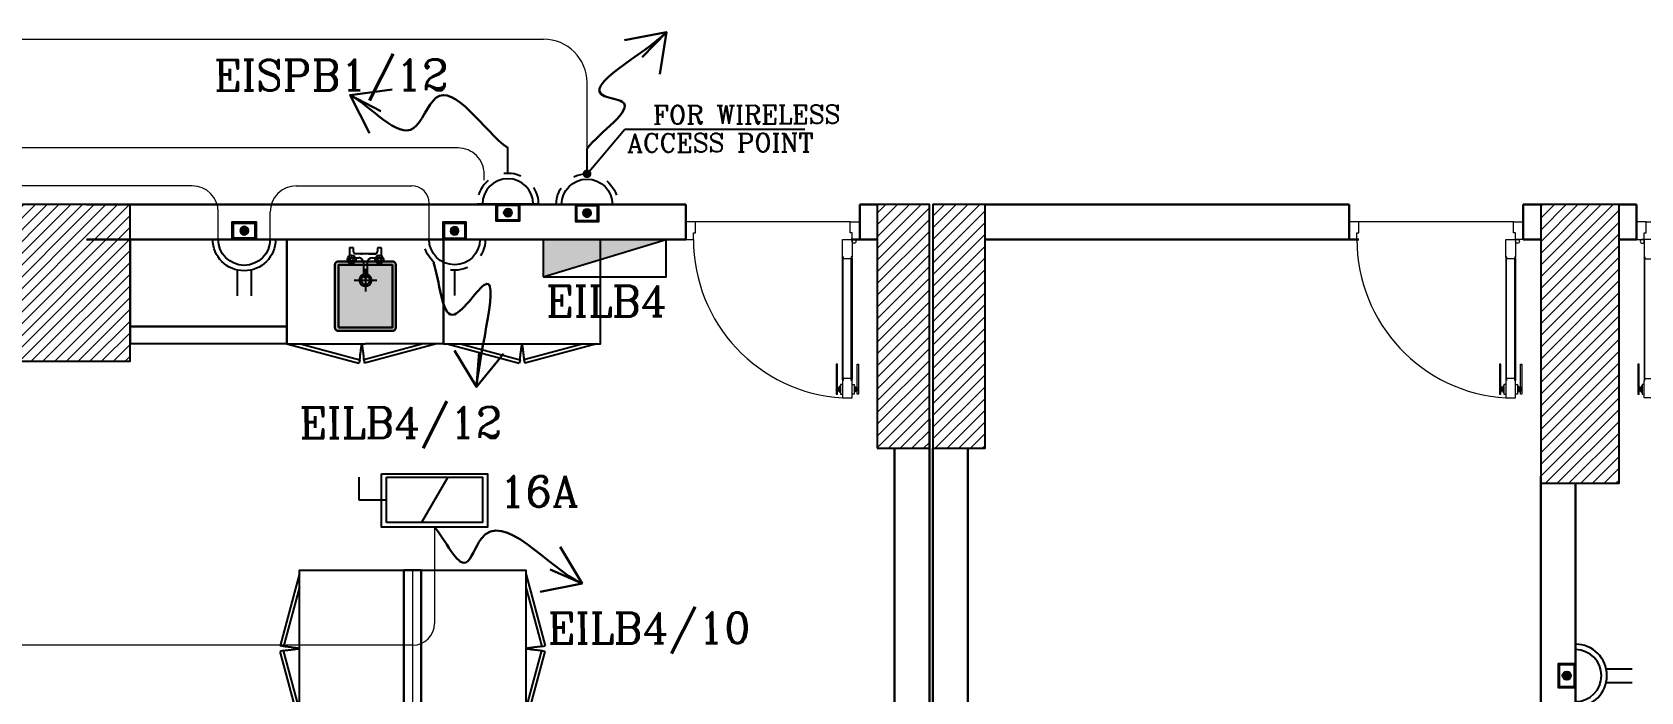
# Model space of a CAD drawing. Extents: x 1315 to 1416, y 473 to 837.
# Drawn here: x 1359.97 to 1369.21, y 522.71 to 526.5 of the extents above; entities that cross this region are included whole.
import ezdxf

# ---------------------------------------------------------------- set-up
doc = ezdxf.new("R2010")
doc.units = 0
doc.header["$MEASUREMENT"] = 0
doc.linetypes.add('ACAD_ISO02W100', pattern=[15, 12, -3])
doc.linetypes.add('DASHED', pattern=[19.049999999999997, 12.7, -6.349999999999998])
doc.layers.get('0').update_dxf_attribs({"color": 252, "linetype": 'CONTINUOUS', "lineweight": 30})
for name, color, linetype in [('-FUR', 252, 'CONTINUOUS'), ('E-SOCKETS', 6, 'CONTINUOUS'), ('E-WIRING', 3, 'CONTINUOUS'), ('ELE', 2, 'CONTINUOUS'), ('SAN', 252, 'CONTINUOUS'), ('WIRING', 4, 'CONTINUOUS')]:
    doc.layers.add(name, color=color, linetype=linetype)
for name, color, linetype, lineweight in [('Column', 252, 'CONTINUOUS', 25), ('DOOR', 252, 'CONTINUOUS', 9), ('elev', 252, 'CONTINUOUS', 9), ('hatch', 252, 'CONTINUOUS', 9), ('Wall', 252, 'CONTINUOUS', 30), ('WIRRING', 3, 'CONTINUOUS', 5)]:
    doc.layers.add(name, color=color, linetype=linetype, lineweight=lineweight)
doc.styles.add('ARIAL', font='arial.ttf')
doc.styles.add('E80', font='romanc.shx')
doc.dimstyles.new('DIM-100-IN', dxfattribs={"dimtxt": 0.22, "dimasz": 0.1, "dimexe": 0.15, "dimexo": 0.15, "dimgap": 0, "dimtad": 0, "dimrnd": 0.05, "dimzin": 1, "dimdsep": 46, "dimtxsty": 'ARIAL', "dimblk": 'DOT', "dimcen": 0.2, "dimclrd": 256, "dimclre": 256, "dimclrt": 23, "dimadec": 0, "dimazin": 0, "dimtfac": 1, "dimtmove": 2, "dimatfit": 2, "dimldrblk": 'OPEN90', "dimfxl": 0.15, "dimfxlon": 1, "dimtolj": 1, "dimtzin": 0, "dimlwe": -1, "dimarcsym": 0})
doc.dimstyles.get("Standard").update_dxf_attribs({"dimtxt": 0.12, "dimasz": 0.05, "dimexe": 0.18, "dimexo": 0.0625, "dimgap": 0.09, "dimtad": 0, "dimtih": 1, "dimtoh": 1, "dimzin": 0, "dimdsep": 46, "dimtxsty": 'Standard', "dimblk": 'DOT', "dimcen": 0.09, "dimadec": 0, "dimazin": 0, "dimtfac": 1, "dimtofl": 0, "dimtmove": 0, "dimatfit": 3, "dimldrblk": 'DOT', "dimfxl": 1, "dimtolj": 1, "dimtzin": 0, "dimarcsym": 0})
pattern_1 = [(45, (1560.843480339304, 201.5904912301004), (-0.0336759604540093, 0.0336759604540093), [])]

# ---------------------------------------------------------------- blocks, each defined once
blk = doc.blocks.new('d3')
at = {"layer": 'DOOR'}
for p, q in [((45.66219845105368, -61.50542731651468), (45.66219845105368, -60.80552485886247)), ((45.66716108980644, -60.80552485886247), (45.66716108980644, -61.50542731651494)), ((45.71382125365007, -60.80552485886247), (45.71382125365007, -61.50542731651468)), ((45.7187838924022, -61.50542731651468), (45.7187838924022, -60.80552485886222)), ((45.67382831334477, -61.71096816359723), (46.56269897921254, -61.71096816359723))]:
    blk.add_line(p, q, dxfattribs=at)
for points in [[(45.63433404877229, -60.89454661118285), (45.62630653108565, -60.89454661118285), (45.62630653108565, -60.72220313771331), (45.6343340487724, -60.72220313771331)], [(45.64605292044875, -60.74001100421696), (45.63961907484534, -60.74001100421696), (45.63961907484534, -60.76023358483233), (45.64605292044875, -60.76023358483233)], [(45.66716108980644, -60.79997007745269), (45.66716108980644, -60.81107964027251), (45.71382125364993, -60.81107964027251), (45.71382125364993, -60.79997007745269), (45.7182650787781, -60.79997007745269), (45.7182650787781, -60.69998401207371), (45.7182650787781, -60.69998401207371), (45.66271726467866, -60.69998401207371), (45.66271726467866, -60.79997007745269)], [(45.73492942300778, -60.74001100421696), (45.74136326861117, -60.74001100421696), (45.74136326861117, -60.76023358483233), (45.73492942300778, -60.76023358483233)], [(45.74664829468384, -60.89454661118285), (45.75467581237065, -60.89454661118285), (45.75467581237065, -60.72220313771307), (45.74664829468399, -60.72220313771307)], [(45.66716108980621, -61.51098209792485), (45.66716108980621, -61.49987253510492), (45.71382125364958, -61.49987253510492), (45.71382125364958, -61.51098209792485), (45.71826507877768, -61.51098209792485), (45.71826507877768, -61.6109681633037), (45.71826507877768, -61.6109681633037), (45.66271726467816, -61.6109681633037), (45.66271726467816, -61.51098209792485)], [(45.61827927578261, -61.71096816359761), (45.61827901339871, -61.6109681633037), (45.66271726467816, -61.6109681633037), (45.66271752706199, -61.6488688263548), (45.67382708988175, -61.6488688263548), (45.67382831334477, -61.71096816359723)], [(46.61827927578308, -61.71096816359787), (46.61827927556809, -61.61096816361901), (46.57370141590845, -61.61096816330421), (46.57370167829221, -61.6488688263548), (46.56259211547228, -61.6488688263548), (46.56269897921254, -61.71096816359723)]]:
    blk.add_lwpolyline(points, close=True, dxfattribs=at)
for points in [[(45.6343340487724, -60.74029926468614, -0.9999999999999998), (45.63961907484534, -60.74029926468614), (45.63961907484534, -60.74029926468614), (45.63961907484534, -60.75994532436286), (45.63961907484534, -60.75994532436286, -0.9999999999999998), (45.6343340487724, -60.75994532436286), (45.6343340487724, -60.75994532436286)], [(45.74664829468399, -60.74029926468614, 0.9999999999999998), (45.74136326861117, -60.74029926468614), (45.74136326861117, -60.74029926468614), (45.74136326861117, -60.75994532436314), (45.74136326861117, -60.75994532436314, 0.9999999999999998), (45.74664829468399, -60.75994532436314), (45.74664829468399, -60.75994532436314)], [(45.66716108980644, -60.81048749761514), (45.66716108980644, -60.81048749761514, -0.9999999999999998), (45.66716108980644, -60.80056222010982)], [(45.71382125364993, -60.81048749761514), (45.71382125364993, -60.81048749761514, 0.9999999999999998), (45.71382125364993, -60.80056222010982)], [(45.66716108980621, -61.50046467776253), (45.66716108980621, -61.50046467776253, 0.9999999999999998), (45.66716108980621, -61.51038995526707)], [(45.71382125364958, -61.50046467776253), (45.71382125364958, -61.50046467776253, -0.9999999999999998), (45.71382125364958, -61.51038995526707)]]:
    blk.add_lwpolyline(points, format="xyb", close=True, dxfattribs=at)
for points in [[(45.65160770185864, -60.76737357491836), (45.64605292044875, -60.76737357491836), (45.64605292044875, -60.73287101413106), (45.65160770185864, -60.73287101413106)], [(45.66271726467858, -60.77775095181284), (45.65160770185864, -60.77775095181284), (45.65160770185864, -60.72220313771307), (45.66271726467858, -60.72220313771307)], [(45.7182650787781, -60.77775095181308), (45.72937464159775, -60.77775095181308), (45.72937464159775, -60.72220313771331), (45.7182650787781, -60.72220313771331)], [(45.72937464159775, -60.76737357491771), (45.73492942300778, -60.76737357491771), (45.73492942300778, -60.73287101413093), (45.72937464159791, -60.73287101413093)]]:
    blk.add_lwpolyline(points, dxfattribs=at)
blk.add_circle((45.65160770185814, -61.59985860048389), 0.0111095628198811, dxfattribs=at)
blk.add_arc((45.66091376422031, -61.6109681633037), 0.9127876516880132, 359.9999999999772, 86.39767896853138, dxfattribs=at)
blk = doc.blocks.new('YY5Y5')
at = {"layer": 'SAN', "color": 1}
for p, q in [((435.7349524483772, 542.4103399230077), (434.2049524483771, 542.4103399230077)), ((435.7349524483772, 540.5528399230077), (435.7349524483772, 542.4103399230077)), ((447.1649524483772, 542.4103399230077), (447.1649524483772, 540.5528399230075)), ((448.6949524483771, 542.4103399230077), (447.1649524483772, 542.4103399230077)), ((434.1620984389513, 537.5616067070109), (433.7030249017836, 538.0206802441787)), ((434.1620984389513, 536.1473931446377), (433.7030249017836, 535.68831960747)), ((433.8299524483771, 542.0353399230077), (433.8299524483771, 538.5632871204119)), ((435.5763120013245, 537.5616067070109), (436.0353855384922, 538.0206802441787)), ((435.5763120013245, 536.1473931446377), (436.0353855384922, 535.68831960747)), ((436.7200643211554, 537.6478399230076), (438.2474524483773, 537.6478399230076)), ((446.1798405755986, 539.5528399230077), (436.7349524483772, 539.5528399230077)), ((440.4974524483773, 535.3978399230076), (440.4974524483773, 528.7356687512626)), ((442.4024524483773, 528.7356687512623), (442.4024524483773, 535.3978399230076)), ((443.0364909099159, 539.5528399230077), (446.1649524483772, 539.5528399230077)), ((444.6524524483772, 537.6478399230076), (446.1798405755986, 537.6478399230076)), ((447.3235928954293, 537.5616067070109), (446.8645193582616, 538.0206802441787)), ((447.3235928954293, 536.1473931446377), (446.8645193582616, 535.68831960747)), ((448.7378064578025, 537.5616067070109), (449.1968799949703, 538.0206802441787)), ((448.7378064578025, 536.1473931446377), (449.1968799949703, 535.68831960747)), ((449.0699524483778, 538.5632871204116), (449.0699524483778, 542.0353399230077)), ((440.8724524483771, 528.3606687512623), (442.0274524483772, 528.3606687512623))]:
    blk.add_line(p, q, dxfattribs=at)
at = {"layer": 'SAN', "color": 1, "linetype": 'Continuous'}
blk.add_line((439.2287986022243, 539.5528399230077), (439.8634139868383, 539.5528399230077), dxfattribs=at)
at = {"layer": 'SAN', "color": 2, "linetype": 'DASHED'}
for points in [[(436.0563877093855, 527.0279867387471), (446.8435171873685, 527.0279867387471)], [(441.449952448377, 532.4215514777384), (441.449952448377, 521.6344219997557)]]:
    blk.add_lwpolyline(points, dxfattribs=at)
at = {"layer": 'SAN', "color": 1}
for centre, radius in [((434.869205220138, 536.8544999258244), 2), ((434.869205220138, 536.8544999258244), 1), ((434.869205220138, 536.8544999258244), 0.8), ((448.0306996766159, 536.8544999258244), 2), ((448.0306996766159, 536.8544999258244), 1), ((448.0306996766159, 536.8544999258244), 0.8)]:
    blk.add_circle(centre, radius, dxfattribs=at)
for centre, radius, start, end in [((434.2049524483771, 542.0353399230077), 0.375, 90, 180), ((448.6949524483771, 542.0353399230077), 0.375, 0, 90), ((436.7349524483772, 540.5528399230077), 1, 180, 269.9999999999993), ((438.2474524483773, 535.3978399230076), 2.25, 0, 90.00000000000038), ((444.6524524483772, 535.3978399230076), 2.25, 90.00000000000038, 180), ((446.1649524483772, 540.5528399230075), 1, 270, 0), ((441.449952448377, 527.0279867387471), 2.863051791674743, 109.431944475873, 70.56805552411734), ((441.449952448377, 527.0279867387471), 2.078403032943442, 117.2764679737789, 62.72353202620878), ((440.8724524483771, 528.7356687512626), 0.375, 179.9999999999995, 270), ((442.0274524483772, 528.7356687512623), 0.375, 270, 359.9999999999995)]:
    blk.add_arc(centre, radius, start, end, dxfattribs=at)
blk = doc.blocks.new('fd')
at = {"layer": '-FUR'}
h = blk.add_hatch(color=254, dxfattribs=at)
h.paths.add_polyline_path([(1322.663644972406, 576.6994484622995), (1322.353644972406, 576.6994484622998), (1322.353644972406, 577.0594484622998), (1322.663644972406, 577.0594484622997)], flags=16)
edge = h.paths.add_edge_path()
edge.add_line((1322.663644972406, 576.6794484622995), (1322.353644972406, 576.6794484622995))
edge.add_arc((1322.353644972406, 576.6994484622998), 0.0199999999999818, 180, 270, ccw=False)
edge.add_line((1322.333644972406, 576.6994484622998), (1322.333644972406, 577.0594484622998))
edge.add_arc((1322.353644972406, 577.0594484622998), 0.0199999999999818, 90, 180, ccw=False)
edge.add_line((1322.353644972406, 577.0794484622999), (1322.663644972406, 577.0794484622999))
edge.add_arc((1322.663644972406, 577.0594484622997), 0.0199999999999818, 0, 90, ccw=False)
edge.add_line((1322.683644972406, 577.0594484622997), (1322.683644972406, 576.6994484622995))
edge.add_arc((1322.663644972406, 576.6994484622995), 0.0199999999999818, -90, 0, ccw=False)
blk.add_hatch(color=253, dxfattribs=at).paths.add_polyline_path([(1322.663644972406, 577.0594484622997), (1322.663644972406, 576.6994484622995), (1322.353644972406, 576.6994484622998), (1322.353644972406, 577.0594484622998)])
h = blk.add_hatch(color=251, dxfattribs=at)
h.paths.add_polyline_path([(1322.633710555586, 577.0294484622997), (1322.663644972406, 577.0594484622997), (1322.663644972406, 576.6994484622995), (1322.633644972406, 576.7294484622993)])
h.paths.add_polyline_path([(1322.633644972406, 576.7294484622993), (1322.663644972406, 576.6994484622995), (1322.353644972406, 576.6994484622998), (1322.383644972406, 576.7294484622993)])
h = blk.add_hatch(color=252, dxfattribs=at)
h.paths.add_polyline_path([(1322.383644972406, 577.0294484622997), (1322.353644972406, 577.0594484622998), (1322.663644972406, 577.0594484622997), (1322.633710555586, 577.0294484622997)])
h.paths.add_polyline_path([(1322.383644972406, 576.7294484622993), (1322.353644972406, 576.6994484622998), (1322.353644972406, 577.0594484622998), (1322.383644972406, 577.0294484622997)])
for p, q in [((1322.478384221907, 577.2055755229043), (1322.059719286022, 577.2055755229043)), ((1322.478384221907, 577.2055755229043), (1322.959719286022, 577.2055755229043)), ((1322.059719286022, 576.6055755229042), (1322.509719286022, 576.6055755229042)), ((1322.959719286022, 576.6055755229042), (1322.509719286022, 576.6055755229042))]:
    blk.add_line(p, q, dxfattribs=at)
at = {"layer": '-FUR', "linetype": 'ACAD_ISO02W100'}
for p, q in [((1322.059719286022, 577.2055755229042), (1322.509719286022, 577.2055755229042)), ((1322.959719286022, 577.2055755229042), (1322.509719286022, 577.2055755229042)), ((1322.099719286021, 576.6055755229042), (1322.51328276094, 576.4947615237778)), ((1322.176993352126, 576.6055755229042), (1322.518459141842, 576.5140800403037)), ((1322.882445219924, 576.6055755229042), (1322.540979430208, 576.5140800403037)), ((1322.959719286022, 576.6055755229042), (1322.546155811111, 576.4947615237778)), ((1322.518459141842, 576.5140800403037), (1322.51328276094, 576.4947615237778)), ((1322.540979430208, 576.5140800403037), (1322.546155811111, 576.4947615237778))]:
    blk.add_line(p, q, dxfattribs=at)
for centre, start, end in [((1324.044996686052, 576.3726531043372), 171.2611213296332, 174.7069094138), ((1321.014441885998, 576.3726531043372), 5.293090586199872, 8.738878670366793)]:
    blk.add_arc(centre, 1.533074835783438, start, end, dxfattribs=at)
for p, q in [((1322.059719286022, 577.2055755229042), (1322.059719286022, 576.6055755229042)), ((1322.959719286022, 577.2055755229042), (1322.959719286022, 576.6055755229042))]:
    blk.add_line(p, q)
blk.add_lwpolyline([(1322.663644972406, 576.6794484622995), (1322.353644972406, 576.6794484622995, -0.4142135623730955), (1322.333644972406, 576.6994484622998), (1322.333644972406, 577.0594484622998, -0.4142135623730951), (1322.353644972406, 577.0794484622999), (1322.663644972406, 577.0794484622999, -0.4142135623730951), (1322.683644972406, 577.0594484622997), (1322.683644972406, 576.6994484622995, -0.4142135623730955)], format="xyb", close=True)
blk.add_lwpolyline([(1322.663644972406, 576.6794484622995), (1322.353644972406, 576.6794484622995, -0.4142135623730955), (1322.333644972406, 576.6994484622998), (1322.333644972406, 577.0594484622998, -0.4142135623730951), (1322.353644972406, 577.0794484622999), (1322.663644972406, 577.0794484622999, -0.4142135623730951), (1322.683644972406, 577.0594484622997), (1322.683644972406, 576.6994484622995, -0.4142135623730955)], format="xyb", close=True)
blk.add_lwpolyline([(1322.663644972406, 576.6994484622995), (1322.353644972406, 576.6994484622995), (1322.353644972406, 577.0594484622998), (1322.663644972406, 577.0594484622998)], close=True)
at = {"extrusion": (0, 0, -1), "xscale": 0.0121000000000322, "yscale": 0.0121000000000322, "zscale": -0.0121}
blk.add_blockref('YY5Y5', (-1327.850189397031, 570.5947215992311), dxfattribs=at)
blk = doc.blocks.new('juy')
blk.add_line((1322.959719286022, 577.2055755229042), (1322.959719286022, 576.6055755229042))
blk.add_blockref('fd', (0, 0))
blk = doc.blocks.new('5')
at = {"layer": '-FUR', "linetype": 'ACAD_ISO02W100'}
for p, q in [((41999.78853774873, -66320.44784204697), (42000.68853774872, -66320.44784204697)), ((41999.80853774873, -66321.04784204697), (42000.22210122364, -66321.15865604609)), ((41999.88581181482, -66321.04784204697), (42000.22727760455, -66321.13933752957)), ((42000.59126368263, -66321.04784204697), (42000.24979789291, -66321.13933752957)), ((42000.66853774873, -66321.04784204697), (42000.25497427382, -66321.15865604609)), ((42000.22727760455, -66321.13933752957), (42000.22210122364, -66321.15865604609)), ((42000.24979789291, -66321.13933752957), (42000.25497427382, -66321.15865604609))]:
    blk.add_line(p, q, dxfattribs=at)
at = {"layer": '-FUR'}
blk.add_lwpolyline([(41999.78853774873, -66320.44784204697), (42000.68853774872, -66320.44784204697), (42000.68853774872, -66321.04784204697), (41999.78853774873, -66321.04784204697)], close=True, dxfattribs=at)
at = {"layer": '-FUR', "linetype": 'ACAD_ISO02W100'}
for centre, start, end in [((42001.75381514877, -66321.28076446554), 171.2611213296356, 174.7069094137794), ((41998.72326034871, -66321.28076446554), 5.29309058622053, 8.738878670364311)]:
    blk.add_arc(centre, 1.533074835783438, start, end, dxfattribs=at)
blk = doc.blocks.new('ba7es')
at = {"layer": '-FUR', "linetype": 'ACAD_ISO02W100'}
blk.add_line((1323.889523409866, 576.6577940327383), (1322.989523409867, 576.6577940327383), dxfattribs=at)
for p, q in [((1323.889523409866, 577.2577940327384), (1322.989523409866, 577.2577940327384)), ((1322.989523409866, 577.2577940327384), (1322.989523409866, 576.6577940327383)), ((1323.889523409866, 576.6577940327383), (1323.889523409866, 577.2577940327384)), ((1322.989523409866, 576.6577940327383), (1322.989523409866, 576.7577940327385)), ((1322.989523409866, 576.7577940327385), (1323.889523409866, 576.7577940327385))]:
    blk.add_line(p, q)
blk = doc.blocks.new('LAB 2')
h = blk.add_hatch(color=251)
h.set_gradient(color1=(255, 191, 127), color2=(255, 181, 107), one_color=1, tint=0.7099999785423279)
edge = h.paths.add_edge_path(flags=16)
edge.add_line((998.1442967335499, 453.3706647286907), (998.45429673355, 453.3706647286909))
edge.add_arc((998.45429673355, 453.3906647286909), 0.0199999999999818, 270, 360)
edge.add_line((998.47429673355, 453.3906647286909), (998.47429673355, 453.7506647286911))
edge.add_arc((998.45429673355, 453.750664728691), 0.0199999999999818, 360, 450)
edge.add_line((998.45429673355, 453.770664728691), (998.1442967335499, 453.7706647286908))
edge.add_arc((998.1442967335499, 453.7506647286908), 0.0199999999999818, 450, 540)
edge.add_line((998.12429673355, 453.7506647286908), (998.12429673355, 453.3906647286908))
edge.add_arc((998.1442967335499, 453.3906647286906), 0.0199999999999818, 540, 630)
edge = h.paths.add_edge_path()
edge.add_arc((998.3789237750259, 453.7818773146809), 0.0242000000000644, 180, 540, ccw=False)
edge = h.paths.add_edge_path(flags=16)
edge.add_arc((998.3789237750259, 453.7818773146809), 0.0121000000000322, 180, 540, ccw=False)
edge = h.paths.add_edge_path(flags=16)
edge.add_arc((998.3789237750259, 453.7818773146809), 0.0096800000000258, 180, 540, ccw=False)
edge = h.paths.add_edge_path(flags=16)
edge.add_line((998.3874797670785, 453.7733213226287), (998.3930345568783, 453.7677665328289))
edge = h.paths.add_edge_path(flags=16)
edge.add_line((998.3874797670785, 453.7904333067332), (998.3930345568783, 453.7959880965329))
edge = h.paths.add_edge_path(flags=16)
edge.add_line((998.370367782974, 453.7733213226287), (998.3648129931739, 453.7677665328289))
edge = h.paths.add_edge_path(flags=16)
edge.add_line((998.370367782974, 453.7904333067332), (998.3648129931739, 453.7959880965329))
h = blk.add_hatch(color=251)
h.set_gradient(color1=(255, 191, 127), color2=(255, 181, 107), one_color=1, tint=0.7099999785423279)
edge = h.paths.add_edge_path(flags=16)
edge.add_line((998.1442967335499, 453.3706647286907), (998.45429673355, 453.3706647286909))
edge.add_arc((998.45429673355, 453.3906647286909), 0.0199999999999818, 270, 360)
edge.add_line((998.47429673355, 453.3906647286909), (998.47429673355, 453.7506647286911))
edge.add_arc((998.45429673355, 453.750664728691), 0.0199999999999818, 360, 450)
edge.add_line((998.45429673355, 453.770664728691), (998.1442967335499, 453.7706647286908))
edge.add_arc((998.1442967335499, 453.7506647286908), 0.0199999999999818, 450, 540)
edge.add_line((998.12429673355, 453.7506647286908), (998.12429673355, 453.3906647286908))
edge.add_arc((998.1442967335499, 453.3906647286906), 0.0199999999999818, 540, 630)
edge = h.paths.add_edge_path()
edge.add_arc((998.2196696921023, 453.7818773146809), 0.0242000000000644, 180, 540, ccw=False)
edge = h.paths.add_edge_path(flags=16)
edge.add_arc((998.2196696921023, 453.7818773146809), 0.0121000000000322, 180, 540, ccw=False)
edge = h.paths.add_edge_path(flags=16)
edge.add_arc((998.2196696921023, 453.7818773146809), 0.0096800000000258, 180, 540, ccw=False)
edge = h.paths.add_edge_path(flags=16)
edge.add_line((998.2282256841548, 453.7733213226287), (998.2337804739548, 453.7677665328289))
edge = h.paths.add_edge_path(flags=16)
edge.add_line((998.2282256841548, 453.7904333067332), (998.2337804739548, 453.7959880965329))
edge = h.paths.add_edge_path(flags=16)
edge.add_line((998.2111137000501, 453.7733213226287), (998.2055589102503, 453.7677665328289))
edge = h.paths.add_edge_path(flags=16)
edge.add_line((998.2111137000501, 453.7904333067332), (998.2055589102503, 453.7959880965329))
h = blk.add_hatch(color=251)
h.set_gradient(color1=(255, 191, 127), color2=(255, 181, 107), one_color=1, tint=0.7099999785423279)
h.paths.add_polyline_path([(998.1442967335499, 453.3906647286906), (998.45429673355, 453.3906647286909), (998.45429673355, 453.750664728691), (998.1442967335499, 453.7506647286908)], flags=0)
edge = h.paths.add_edge_path(flags=17)
edge.add_line((998.1442967335499, 453.3706647286907), (998.45429673355, 453.3706647286909))
edge.add_arc((998.45429673355, 453.3906647286909), 0.0199999999999818, 270, 360)
edge.add_line((998.47429673355, 453.3906647286909), (998.47429673355, 453.7506647286911))
edge.add_arc((998.45429673355, 453.750664728691), 0.0199999999999818, 360, 450)
edge.add_line((998.45429673355, 453.770664728691), (998.1442967335499, 453.7706647286908))
edge.add_arc((998.1442967335499, 453.7506647286908), 0.0199999999999818, 450, 540)
edge.add_line((998.12429673355, 453.7506647286908), (998.12429673355, 453.3906647286908))
edge.add_arc((998.1442967335499, 453.3906647286906), 0.0199999999999818, 540, 630)
edge = h.paths.add_edge_path(flags=0)
edge.add_line((998.3108219835643, 453.6836394574694), (998.3108219835643, 453.764251728647))
edge = h.paths.add_edge_path(flags=0)
edge.add_line((998.2877714835643, 453.7642517286469), (998.2877714835643, 453.6836394574693))
edge = h.paths.add_edge_path(flags=0)
edge.add_line((998.2992967335643, 453.7282386384595), (998.2992967335643, 453.5977143717769))
edge = h.paths.add_edge_path(flags=0)
edge.add_line((998.2340346002223, 453.6629765051181), (998.3645588669062, 453.6629765051181))
edge = h.paths.add_edge_path(flags=0)
edge.add_arc((998.2992967335643, 453.6629765051181), 0.0346429266793566, 109.43194447633019, 430.5680555236698, ccw=False)
edge = h.paths.add_edge_path(flags=0)
edge.add_arc((998.2992967335643, 453.6629765051181), 0.0251486766986826, 117.27646797364989, 422.7235320263502, ccw=False)
edge = h.paths.add_edge_path(flags=0)
edge.add_arc((998.3062844835644, 453.6836394574694), 0.0045375000000121, 270, 360, ccw=False)
edge = h.paths.add_edge_path(flags=0)
edge.add_arc((998.2923089835643, 453.6836394574694), 0.0045375000000121, 180, 270, ccw=False)
edge = h.paths.add_edge_path(flags=0)
edge.add_line((998.2923089835643, 453.6791019574694), (998.3062844835644, 453.6791019574694))
edge = h.paths.add_edge_path(flags=16)
edge.add_arc((998.3789237750259, 453.7818773146809), 0.0121000000000322, 180, 540, ccw=False)
edge = h.paths.add_edge_path(flags=16)
edge.add_line((998.2282256841548, 453.7733213226287), (998.2337804739548, 453.7677665328289))
edge = h.paths.add_edge_path(flags=16)
edge.add_line((998.2111137000501, 453.7733213226287), (998.2055589102503, 453.7677665328289))
edge = h.paths.add_edge_path(flags=16)
edge.add_line((998.3874797670785, 453.7733213226287), (998.3930345568783, 453.7677665328289))
edge = h.paths.add_edge_path(flags=16)
edge.add_line((998.370367782974, 453.7733213226287), (998.3648129931739, 453.7677665328289))
h = blk.add_hatch(color=251)
h.set_gradient(color1=(255, 191, 127), color2=(255, 181, 107), one_color=1, tint=0.7099999785423279)
edge = h.paths.add_edge_path(flags=17)
edge.add_line((998.1442967335499, 453.3706647286907), (998.45429673355, 453.3706647286909))
edge.add_arc((998.45429673355, 453.3906647286909), 0.0199999999999818, 270, 360)
edge.add_line((998.47429673355, 453.3906647286909), (998.47429673355, 453.7506647286911))
edge.add_arc((998.45429673355, 453.750664728691), 0.0199999999999818, 360, 450)
edge.add_line((998.45429673355, 453.770664728691), (998.1442967335499, 453.7706647286908))
edge.add_arc((998.1442967335499, 453.7506647286908), 0.0199999999999818, 450, 540)
edge.add_line((998.12429673355, 453.7506647286908), (998.12429673355, 453.3906647286908))
edge.add_arc((998.1442967335499, 453.3906647286906), 0.0199999999999818, 540, 630)
h.paths.add_polyline_path([(998.1442967335499, 453.3906647286906), (998.45429673355, 453.3906647286909), (998.45429673355, 453.750664728691), (998.1442967335499, 453.7506647286908)], flags=0)
edge = h.paths.add_edge_path(flags=0)
edge.add_line((998.3108219835643, 453.6836394574694), (998.3108219835643, 453.764251728647))
edge = h.paths.add_edge_path(flags=0)
edge.add_line((998.2877714835643, 453.7642517286469), (998.2877714835643, 453.6836394574693))
edge = h.paths.add_edge_path(flags=0)
edge.add_line((998.2992967335643, 453.7282386384595), (998.2992967335643, 453.5977143717769))
edge = h.paths.add_edge_path(flags=0)
edge.add_line((998.2340346002223, 453.6629765051181), (998.3645588669062, 453.6629765051181))
edge = h.paths.add_edge_path(flags=0)
edge.add_arc((998.2992967335643, 453.6629765051181), 0.0346429266793566, 109.43194447633019, 430.5680555236698, ccw=False)
edge = h.paths.add_edge_path(flags=0)
edge.add_arc((998.2992967335643, 453.6629765051181), 0.0251486766986826, 117.27646797364989, 422.7235320263502, ccw=False)
edge = h.paths.add_edge_path(flags=0)
edge.add_arc((998.3062844835644, 453.6836394574694), 0.0045375000000121, 270, 360, ccw=False)
edge = h.paths.add_edge_path(flags=0)
edge.add_arc((998.2923089835643, 453.6836394574694), 0.0045375000000121, 180, 270, ccw=False)
edge = h.paths.add_edge_path(flags=0)
edge.add_line((998.2923089835643, 453.6791019574694), (998.3062844835644, 453.6791019574694))
edge = h.paths.add_edge_path(flags=16)
edge.add_arc((998.3789237750259, 453.7818773146809), 0.0121000000000322, 180, 540, ccw=False)
edge = h.paths.add_edge_path(flags=16)
edge.add_line((998.2282256841548, 453.7733213226287), (998.2337804739548, 453.7677665328289))
edge = h.paths.add_edge_path(flags=16)
edge.add_line((998.2111137000501, 453.7733213226287), (998.2055589102503, 453.7677665328289))
edge = h.paths.add_edge_path(flags=16)
edge.add_line((998.3874797670785, 453.7733213226287), (998.3930345568783, 453.7677665328289))
edge = h.paths.add_edge_path(flags=16)
edge.add_line((998.370367782974, 453.7733213226287), (998.3648129931739, 453.7677665328289))
h = blk.add_hatch(color=251)
h.set_gradient(color1=(255, 191, 127), color2=(255, 181, 107), one_color=1, tint=0.7099999785423279)
edge = h.paths.add_edge_path(flags=16)
edge.add_line((998.1442967335499, 453.3706647286907), (998.45429673355, 453.3706647286909))
edge.add_arc((998.45429673355, 453.3906647286909), 0.0199999999999818, 270, 360)
edge.add_line((998.47429673355, 453.3906647286909), (998.47429673355, 453.7506647286911))
edge.add_arc((998.45429673355, 453.750664728691), 0.0199999999999818, 360, 450)
edge.add_line((998.45429673355, 453.770664728691), (998.1442967335499, 453.7706647286908))
edge.add_arc((998.1442967335499, 453.7506647286908), 0.0199999999999818, 450, 540)
edge.add_line((998.12429673355, 453.7506647286908), (998.12429673355, 453.3906647286908))
edge.add_arc((998.1442967335499, 453.3906647286906), 0.0199999999999818, 540, 630)
h.paths.add_polyline_path([(998.1442967335499, 453.3906647286906), (998.45429673355, 453.3906647286909), (998.45429673355, 453.750664728691), (998.1442967335499, 453.7506647286908)], flags=0)
edge = h.paths.add_edge_path(flags=17)
edge.add_line((998.1442967335499, 453.3706647286907), (998.45429673355, 453.3706647286909))
edge.add_arc((998.45429673355, 453.3906647286909), 0.0199999999999818, 270, 360)
edge.add_line((998.47429673355, 453.3906647286909), (998.47429673355, 453.7506647286911))
edge.add_arc((998.45429673355, 453.750664728691), 0.0199999999999818, 360, 450)
edge.add_line((998.45429673355, 453.770664728691), (998.1442967335499, 453.7706647286908))
edge.add_arc((998.1442967335499, 453.7506647286908), 0.0199999999999818, 450, 540)
edge.add_line((998.12429673355, 453.7506647286908), (998.12429673355, 453.3906647286908))
edge.add_arc((998.1442967335499, 453.3906647286906), 0.0199999999999818, 540, 630)
edge = h.paths.add_edge_path(flags=0)
edge.add_line((998.3108219835643, 453.6836394574694), (998.3108219835643, 453.764251728647))
edge = h.paths.add_edge_path(flags=0)
edge.add_line((998.2877714835643, 453.7642517286469), (998.2877714835643, 453.6836394574693))
edge = h.paths.add_edge_path(flags=0)
edge.add_line((998.2992967335643, 453.7282386384595), (998.2992967335643, 453.5977143717769))
edge = h.paths.add_edge_path(flags=0)
edge.add_line((998.2340346002223, 453.6629765051181), (998.3645588669062, 453.6629765051181))
edge = h.paths.add_edge_path(flags=0)
edge.add_arc((998.2992967335643, 453.6629765051181), 0.0346429266793566, 109.43194447633019, 430.5680555236698, ccw=False)
edge = h.paths.add_edge_path(flags=0)
edge.add_arc((998.2992967335643, 453.6629765051181), 0.0251486766986826, 117.27646797364989, 422.7235320263502, ccw=False)
edge = h.paths.add_edge_path(flags=0)
edge.add_arc((998.3062844835644, 453.6836394574694), 0.0045375000000121, 270, 360, ccw=False)
edge = h.paths.add_edge_path(flags=0)
edge.add_arc((998.2923089835643, 453.6836394574694), 0.0045375000000121, 180, 270, ccw=False)
edge = h.paths.add_edge_path(flags=0)
edge.add_line((998.2923089835643, 453.6791019574694), (998.3062844835644, 453.6791019574694))
edge = h.paths.add_edge_path(flags=16)
edge.add_arc((998.2196696921023, 453.7818773146809), 0.0121000000000322, 180, 540, ccw=False)
edge = h.paths.add_edge_path(flags=16)
edge.add_arc((998.3789237750259, 453.7818773146809), 0.0121000000000322, 180, 540, ccw=False)
edge = h.paths.add_edge_path(flags=16)
edge.add_line((998.2282256841548, 453.7733213226287), (998.2337804739548, 453.7677665328289))
edge = h.paths.add_edge_path(flags=16)
edge.add_line((998.2111137000501, 453.7733213226287), (998.2055589102503, 453.7677665328289))
edge = h.paths.add_edge_path(flags=16)
edge.add_line((998.3874797670785, 453.7733213226287), (998.3930345568783, 453.7677665328289))
edge = h.paths.add_edge_path(flags=16)
edge.add_line((998.370367782974, 453.7733213226287), (998.3648129931739, 453.7677665328289))
h = blk.add_hatch(color=251)
h.set_gradient(color1=(255, 191, 127), color2=(255, 181, 107), one_color=1, tint=0.7099999785423279)
edge = h.paths.add_edge_path(flags=16)
edge.add_line((998.1442967335499, 453.3706647286907), (998.45429673355, 453.3706647286909))
edge.add_arc((998.45429673355, 453.3906647286909), 0.0199999999999818, 270, 360)
edge.add_line((998.47429673355, 453.3906647286909), (998.47429673355, 453.7506647286911))
edge.add_arc((998.45429673355, 453.750664728691), 0.0199999999999818, 360, 450)
edge.add_line((998.45429673355, 453.770664728691), (998.1442967335499, 453.7706647286908))
edge.add_arc((998.1442967335499, 453.7506647286908), 0.0199999999999818, 450, 540)
edge.add_line((998.12429673355, 453.7506647286908), (998.12429673355, 453.3906647286908))
edge.add_arc((998.1442967335499, 453.3906647286906), 0.0199999999999818, 540, 630)
edge = h.paths.add_edge_path(flags=0)
edge.add_line((998.3108219835643, 453.6836394574694), (998.3108219835643, 453.764251728647))
edge = h.paths.add_edge_path()
edge.add_arc((998.3380469835643, 453.7642517286469), 0.0272250000000725, 450, 540, ccw=False)
h = blk.add_hatch(color=251)
h.set_gradient(color1=(255, 191, 127), color2=(255, 181, 107), one_color=1, tint=0.7099999785423279)
edge = h.paths.add_edge_path(flags=16)
edge.add_line((998.1442967335499, 453.3706647286907), (998.45429673355, 453.3706647286909))
edge.add_arc((998.45429673355, 453.3906647286909), 0.0199999999999818, 270, 360)
edge.add_line((998.47429673355, 453.3906647286909), (998.47429673355, 453.7506647286911))
edge.add_arc((998.45429673355, 453.750664728691), 0.0199999999999818, 360, 450)
edge.add_line((998.45429673355, 453.770664728691), (998.1442967335499, 453.7706647286908))
edge.add_arc((998.1442967335499, 453.7506647286908), 0.0199999999999818, 450, 540)
edge.add_line((998.12429673355, 453.7506647286908), (998.12429673355, 453.3906647286908))
edge.add_arc((998.1442967335499, 453.3906647286906), 0.0199999999999818, 540, 630)
edge = h.paths.add_edge_path(flags=0)
edge.add_line((998.2877714835643, 453.7642517286469), (998.2877714835643, 453.6836394574693))
edge = h.paths.add_edge_path()
edge.add_arc((998.2605464835643, 453.7642517286469), 0.0272250000000725, 360, 450, ccw=False)
at = {"color": 251}
for p, q in [((998.619877394112, 451.99679178928), (998.5198773941206, 451.99679178928)), ((998.5198773941223, 447.395236143831), (998.5198773941206, 451.99679178928)), ((998.619877394112, 451.99679178928), (998.6198773941134, 447.3947661099706))]:
    blk.add_line(p, q, dxfattribs=at)
at = {"layer": 'elev', "color": 251, "linetype": 'Continuous'}
for p, q in [((999.1298773941162, 451.9967917892801), (998.0098773941161, 451.9967917892801)), ((998.5698773941162, 451.9967917892801), (998.5698773941162, 446.3786504886249))]:
    blk.add_line(p, q, dxfattribs=at)
at = {"color": 251}
blk.add_blockref('ba7es', (-326.0413009899412, -123.361002243443), dxfattribs=at)
at = {"color": 251, "xscale": -1}
blk.add_blockref('juy', (2320.807941705956, -123.3087837336088), dxfattribs=at)
at = {"layer": 'Wall', "color": 251, "lineweight": 20, "xscale": -1}
blk.add_blockref('5', (42999.43676016867, 66774.34463383624), dxfattribs=at)
at = {"layer": 'Wall', "color": 251, "lineweight": 20}
for p, rotation in [((67318.96771944108, 42451.78532953798), 270), ((-65321.82796465287, -41548.69174595944), 90)]:
    blk.add_blockref('5', p, dxfattribs=dict(at, rotation=rotation))
blk = doc.blocks.new('_Dot')
at = {"color": 0, "linetype": 'ByBlock', "lineweight": -2}
blk.add_line((-0.5, 0), (-1, 0), dxfattribs=at)
at = {"color": 0, "linetype": 'ByBlock', "const_width": 0.5}
blk.add_lwpolyline([(-0.25, 0, 1), (0.25, 0, 1)], format="xyb", close=True, dxfattribs=at)
blk = doc.blocks.new('DOPLEX SOCKET WP')
at = {"layer": 'E-SOCKETS'}
blk.add_hatch(color=2, dxfattribs=at).paths.add_polyline_path([(48.2532611035053, -124.29059782744, -1), (48.30099661166494, -124.29059782744, -1)])
at = {"layer": 'E-SOCKETS', "color": 2}
for p, q in [((48.2373361917759, -124.0647439479652), (48.2373361917759, -123.9156313312499)), ((48.31733619177592, -124.0647439479652), (48.31733619177592, -123.9156313312499)), ((48.09675518880148, -124.2405791852421), (48.45750252631127, -124.2405791852421)), ((48.1027281362556, -124.2405791852421), (48.4515295789145, -124.2405791852421))]:
    blk.add_line(p, q, dxfattribs=at)
for points in [[(48.34538149497138, -124.2405791852421), (48.2088762201988, -124.2405791852421), (48.2088762201988, -124.3406164696096), (48.34538149497138, -124.3406164696096)], [(48.33882438564699, -124.2471362945363), (48.21543332946589, -124.2471362945363), (48.21543332946589, -124.3340593603151), (48.33882438564699, -124.3340593603151)]]:
    blk.add_lwpolyline(points, close=True, dxfattribs=at)
blk.add_circle((48.27712885755642, -124.29059782744), 0.0238677540622166, dxfattribs=at)
at = {"layer": 'E-SOCKETS', "color": 7, "linetype": 'DASHED'}
blk.add_arc((48.27712885755642, -124.2405791852421), 0.1803736687914216, 0, 180, dxfattribs=at)
at = {"layer": 'E-SOCKETS', "color": 2}
blk.add_arc((48.27712885755642, -124.2405791852421), 0.1491126167452952, 0, 180, dxfattribs=at)
blk = doc.blocks.new('220v wp')
at = {"layer": 'E-SOCKETS'}
blk.add_hatch(color=2, dxfattribs=at).paths.add_polyline_path([(384916.9614332173, 119867.0174152404, 1), (384850.7994644494, 119867.0174152404, 1)])
at = {"layer": 'E-SOCKETS', "color": 2}
for p, q in [((384883.8804488731, 120186.3438343438), (384883.8804488731, 120393.015653129)), ((385133.8804488479, 119936.3438343184), (384633.8804488985, 119936.3438343184)), ((385125.6018742993, 119936.3438343184), (384642.1590233676, 119936.3438343184))]:
    blk.add_line(p, q, dxfattribs=at)
for points in [[(384789.2815006464, 119936.3438343184), (384978.4793970204, 119936.3438343184), (384978.4793970204, 119797.6909962018), (384789.2815006464, 119797.6909962018)], [(384798.3697303323, 119927.2556046724), (384969.3911674139, 119927.2556046724), (384969.3911674139, 119806.779225848), (384798.3697303323, 119806.779225848)]]:
    blk.add_lwpolyline(points, close=True, dxfattribs=at)
blk.add_circle((384883.8804488731, 119867.0174152404), 33.08098435951976, dxfattribs=at)
at = {"layer": 'E-SOCKETS', "color": 7, "linetype": 'DASHED'}
blk.add_arc((384883.8804488731, 119936.3438343184), 250.0000000253088, 0, 180, dxfattribs=at)
at = {"layer": 'E-SOCKETS', "color": 2}
blk.add_arc((384883.8804488731, 119936.3438343184), 206.6718187852848, 0, 180, dxfattribs=at)
blk = doc.blocks.new('0PB')
at = {"layer": 'ELE'}
blk.add_hatch(color=256, dxfattribs=at).paths.add_polyline_path([(0.2999999999999971, -0.0749999999999886), (0.2999999999999971, 0.1081413886665246), (-0.2999999999999971, -0.0749999999999886)])
at = {"layer": 'ELE', "color": 5}
blk.add_line((0.2999999999999971, 0.1081413886665246), (-0.2999999999999971, -0.0749999999999886), dxfattribs=at)
at = {"layer": 'ELE', "color": 1}
blk.add_lwpolyline([(0.2999999999999971, 0.1081413886665246), (-0.2999999999999971, 0.1081413886665246), (-0.2999999999999971, -0.0749999999999886), (0.2999999999999971, -0.0749999999999886)], close=True, dxfattribs=at)
blk = doc.blocks.new('LOAD BREAK SWITCH IP')
at = {"layer": 'E-SOCKETS', "color": 6}
for p, q in [((1958.319177332392, -128.1367113628075), (1958.319177332392, -128.2674302523955)), ((1958.478696618229, -128.1367113628075), (1959.031317226181, -128.1367113628075)), ((1958.478696618229, -128.3981491417507), (1958.478696618229, -128.1367113628075)), ((1959.031317226181, -128.3981491417507), (1959.031317226181, -128.1367113628075)), ((1958.319177332392, -128.2674302523955), (1958.478696618229, -128.2674302523955)), ((1959.031317226181, -128.3981491417507), (1958.478696618229, -128.3981491417507))]:
    blk.add_line(p, q, dxfattribs=at)
at = {"layer": 'E-SOCKETS', "color": 3}
blk.add_line((1958.83047750828, -128.1367113628075), (1958.679536336131, -128.3981491417507), dxfattribs=at)
at = {"layer": 'E-SOCKETS', "color": 7}
blk.add_lwpolyline([(1958.450942635479, -128.1179605156635), (1959.058616114946, -128.1179605156635), (1959.058616114946, -128.4242977324775), (1958.450942635479, -128.4242977324775)], close=True, dxfattribs=at)

msp = doc.modelspace()

# ---------------------------------------------------------------- hatches: boundary and pattern name
at = {"layer": 'hatch'}
h = msp.add_hatch(dxfattribs=at)
h.set_pattern_fill('ANSI31', color=256, scale=0.015, style=0)
h.set_pattern_definition([(45, (1587.068480339303, 202.3904912301008), (-0.0336759604540093, 0.0336759604540093), [])])
h.paths.add_polyline_path([(1359.636320405784, 524.6125560715737), (1360.536320405784, 524.6125560715737), (1360.536320405784, 525.5125560715741), (1359.636320405784, 525.5125560715741)])
h = msp.add_hatch(dxfattribs=at)
h.set_pattern_fill('ANSI31', color=256, scale=0.015, style=0)
h.set_pattern_definition(pattern_1)
h.paths.add_polyline_path([(1364.826320405785, 524.1125560715735), (1365.126320405785, 524.1125560715735), (1365.126320405785, 525.5125560715738), (1364.826320405785, 525.5125560715738)])
h = msp.add_hatch(dxfattribs=at)
h.set_pattern_fill('ANSI31', color=256, scale=0.015, style=0)
h.set_pattern_definition(pattern_1)
h.paths.add_polyline_path([(1365.146320405785, 524.1125560715737), (1365.446320405785, 524.1125560715737), (1365.446320405785, 525.5125560715738), (1365.146320405785, 525.5125560715738)])
h = msp.add_hatch(dxfattribs=at)
h.set_pattern_fill('ANSI31', color=256, scale=0.015, style=0)
h.set_pattern_definition(pattern_1)
h.paths.add_polyline_path([(1368.636320405785, 523.9125560715735), (1369.086320405785, 523.9125560715735), (1369.086320405785, 525.5125560715738), (1368.636320405785, 525.5125560715738)])

# ---------------------------------------------------------------- linework, layer by layer
at = {"layer": 'Column'}
for points in [[(1359.636320405784, 524.6125560715737), (1360.536320405784, 524.6125560715737), (1360.536320405784, 525.5125560715741), (1359.636320405784, 525.5125560715741)], [(1364.826320405785, 524.1125560715735), (1365.126320405785, 524.1125560715735), (1365.126320405785, 525.5125560715738), (1364.826320405785, 525.5125560715738)], [(1365.146320405785, 524.1125560715737), (1365.446320405785, 524.1125560715737), (1365.446320405785, 525.5125560715738), (1365.146320405785, 525.5125560715738)], [(1368.636320405785, 523.9125560715735), (1369.086320405785, 523.9125560715735), (1369.086320405785, 525.5125560715738), (1368.636320405785, 525.5125560715738)]]:
    msp.add_lwpolyline(points, close=True, dxfattribs=at)
at = {"layer": 'Wall', "linetype": 'Continuous'}
for p, q in [((1360.286320301159, 525.5125560715738), (1363.726320301158, 525.5125560715738)), ((1360.286320301159, 525.5125560715738), (1363.726320301158, 525.5125560715738)), ((1363.726320301158, 525.3125560715741), (1363.726320301158, 525.5125560715741)), ((1363.726320301158, 525.3125560715741), (1363.726320301158, 525.5125560715741)), ((1364.726320301159, 525.5125560715738), (1364.826320405785, 525.5125560715738)), ((1364.726320301159, 525.3125560715744), (1364.726320301159, 525.5125560715742)), ((1367.536320301159, 525.5125560715736), (1365.446320405784, 525.5125560715736)), ((1367.536320301158, 525.3125560715741), (1367.536320301158, 525.5125560715741)), ((1367.536320301158, 525.3125560715741), (1367.536320301158, 525.5125560715741)), ((1368.636320301159, 525.5125560715738), (1368.536320301159, 525.5125560715738)), ((1368.536320301159, 525.3125560715741), (1368.536320301159, 525.5125560715741)), ((1369.186320405784, 525.5125564651498), (1369.086320405783, 525.5125560715738)), ((1369.186320405784, 525.5125564651498), (1369.086320405783, 525.5125560715738)), ((1369.186320405784, 525.3125564651497), (1369.186320405784, 525.5125564651498)), ((1360.286320301159, 525.312556071574), (1363.726320301158, 525.312556071574)), ((1360.286320301159, 525.312556071574), (1363.726320301158, 525.312556071574)), ((1364.676320301159, 525.3125560715741), (1364.826320405785, 525.3125560715741)), ((1365.446320405784, 525.3125560715737), (1367.591900597729, 525.3125560715737)), ((1368.536320301158, 525.3125562173257), (1368.636320301159, 525.3125560715737)), ((1369.186320405784, 525.3125564651497), (1369.086320405783, 525.312556071574)), ((1365.126320405784, 524.2810665256009), (1365.126320405784, 517.2125560715733)), ((1364.926320510387, 524.1125560715735), (1364.926320510387, 517.2125560715733)), ((1365.146320405784, 524.1125560715737), (1365.146320405784, 517.2125560715733)), ((1365.346320301181, 524.1125560715737), (1365.346320301181, 517.2125560715733))]:
    msp.add_line(p, q, dxfattribs=at)
at = {"layer": 'Wall', "linetype": 'Continuous', "elevation": -0.1}
for points in [[(1368.636320301159, 523.9520069292179), (1368.636320301159, 517.2125560715738)], [(1368.836320196533, 523.9125560715735), (1368.836320196533, 517.2125560715742)]]:
    msp.add_lwpolyline(points, dxfattribs=at)
at = {"layer": 'WIRRING', "linetype": 'Continuous'}
for p, q in [((1340.692741020842, 526.4624797769267), (1362.910007346986, 526.4624797769267)), ((1362.418926970252, 525.8378817572126), (1349.879283346723, 525.8378817572126)), ((1362.568926970252, 525.6526651998245), (1362.568926970252, 525.6878817572127)), ((1362.27733164273, 525.1844681280031), (1362.27733164273, 525.1763163264542)), ((1362.284284959776, 523.6597410777199), (1362.284284959776, 523.1068733946792)), ((1362.159284959776, 522.9818733946792), (1358.485423640621, 522.9818733946792))]:
    msp.add_line(p, q, dxfattribs=at)
at = {"layer": 'WIRRING'}
msp.add_line((1363.160007346986, 525.8353919381664), (1363.160007346986, 526.2124797769267), dxfattribs=at)
at = {"layer": 'WIRRING', "color": 3}
for p, q in [((1360.891902558932, 525.6199959392046), (1359.506659099516, 525.6199959392046)), ((1361.49012779248, 525.6199959392046), (1362.152999119395, 525.6199959392046)), ((1361.041902558932, 525.312556071574), (1361.041902558932, 525.4699959392046)), ((1361.34012779248, 525.312556071574), (1361.34012779248, 525.4699959392046)), ((1362.252999119395, 525.312556071574), (1362.252999119395, 525.5199959392045))]:
    msp.add_line(p, q, dxfattribs=at)
at = {"layer": 'WIRRING'}
msp.add_arc((1362.910007346986, 526.2124797769267), 0.25, 0, 90, dxfattribs=at)
at = {"layer": 'WIRRING', "linetype": 'Continuous'}
for centre, radius, start, end in [((1362.418926970252, 525.6878817572127), 0.15, 359.999999999987, 90), ((1362.159284959776, 523.1068733946792), 0.125, 270, 0)]:
    msp.add_arc(centre, radius, start, end, dxfattribs=at)
at = {"layer": 'WIRRING', "color": 3}
for centre, radius, start, end in [((1360.891902558932, 525.4699959392046), 0.15, 0, 90), ((1361.49012779248, 525.4699959392046), 0.15, 90, 180), ((1362.152999119395, 525.5199959392045), 0.1, 0, 90)]:
    msp.add_arc(centre, radius, start, end, dxfattribs=at)

# ---------------------------------------------------------------- block references
at = {"linetype": 'Continuous', "rotation": 180}
for p in [(1410.344599576942, 463.7015879082703), (1414.154599577647, 463.7015879085851)]:
    msp.add_blockref('d3', p, dxfattribs=at)
at = {"linetype": 'Continuous', "xscale": -1, "rotation": 180}
msp.add_blockref('d3', (1323.568041130705, 463.7015879085853), dxfattribs=at)
at = {"color": 3}
msp.add_blockref('LAB 2', (363.5880979858596, 71.4157642822787), dxfattribs=at)
at = {"layer": 'E-SOCKETS'}
for p, xscale, yscale, zscale in [((1090.618683294511, 440.7282210795406), 0.0007069318784261, 0.0007069318784261, 0.0007069318784261), ((1635.246691928625, 440.7257312604943), -0.0007069318784261, 0.0007069318781987, 0.0007069318782705)]:
    msp.add_blockref('220v wp', p, dxfattribs=dict(at, xscale=xscale, yscale=yscale, zscale=zscale))
at = {"layer": 'E-SOCKETS', "xscale": -0.0007069318784261, "yscale": 0.0007069318781987, "zscale": 0.0007069318782705, "rotation": 180}
msp.add_blockref('220v wp', (1090.312417434828, 610.0993808894934), dxfattribs=at)
at = {"layer": 'E-WIRING', "xscale": 1.176042218903489, "yscale": 1.176042218903489, "zscale": 1.176042218903489, "rotation": 180}
msp.add_blockref('0PB', (1363.261007292421, 525.2243529051782), dxfattribs=at)
at = {"layer": 'WIRRING', "linetype": 'Continuous', "xscale": -1, "rotation": 180}
msp.add_blockref('DOPLEX SOCKET WP', (1312.913886318121, 401.0719768863318), dxfattribs=at)
at = {"layer": 'WIRRING', "linetype": 'Continuous'}
msp.add_blockref('LOAD BREAK SWITCH IP', (-596.4704944154363, 652.0840388101974), dxfattribs=at)
at = {"layer": 'WIRRING', "linetype": 'Continuous', "rotation": 270}
msp.add_blockref('DOPLEX SOCKET WP', (1493.076912566119, 571.0841499904034), dxfattribs=at)

# ---------------------------------------------------------------- texts
at = {"layer": 'WIRING', "color": 1, "extrusion": (5.961400285250001e-05, -0.0211733752347225, 0.999775817184703), "style": 'E80'}
msp.add_text('EISPB1/12', height=0.1764, dxfattribs=at).set_placement((1362.494262192964, 522.2153519104774, -11.05958479352402))
at = {"layer": 'WIRING', "color": 7, "extrusion": (5.961400285250001e-05, -0.0211733752347225, 0.999775817184703), "style": 'E80'}
for s, height, p in [('FOR WIRELESS', 0.10584, (1365.014648790271, 522.0166627254312, -11.07547223059824)), ('ACCESS POINT', 0.10584, (1364.865283580115, 521.8553056365992, -11.06401684967733)), ('EILB4', 0.1764, (1364.39707348757, 520.9126897008719, -11.03528263237857)), ('EILB4/12', 0.1764, (1362.978732115284, 520.2184000181261, -11.01729293308682)), ('EILB4/10', 0.1764, (1364.401673036512, 519.0348181173381, -10.99222679065352))]:
    msp.add_text(s, height=height, dxfattribs=at).set_placement(p)
at = {"layer": 'WIRING', "color": 7, "extrusion": (5.961400285249998e-05, -0.0211733752347225, 0.9997758171847029), "style": 'E80'}
msp.add_text('16A', height=0.1764, dxfattribs=at).set_placement((1364.125770814066, 519.8212467580053, -11.00888193915272))

# ---------------------------------------------------------------- leaders
at = {"layer": 'WIRRING', "color": 6, "linetype": 'ByBlock', "path_type": 1}
for points in [[(1363.616126887513, 526.5028609732607), (1363.259989875506, 526.1351008581781), (1363.362082079577, 526.1026589139326), (1363.160007346986, 525.8353919381664)], [(1361.798875831178, 526.1415697390332), (1362.163367147135, 525.9511884956119), (1362.291925582885, 526.1255776180861), (1362.70536787615, 525.8378817572128)], [(1362.526043988239, 524.46539213182), (1362.566853870698, 525.0494242841407), (1362.388083345989, 524.8795107994032), (1362.27733164273, 525.1803922272286)], [(1363.131299665275, 523.3362524721514), (1362.551120783256, 523.592050936424), (1362.46458445597, 523.4571021530655), (1362.284284959776, 523.6597410777199)]]:
    msp.add_leader(points, dimstyle='DIM-100-IN', override={"dimasz": 0.2, "dimgap": 0.1, "dimtad": 0, "dimfxl": 1.25, "dimfxlon": 1}, dxfattribs=at)
at = {"layer": 'WIRRING', "color": 3}
msp.add_leader([(1363.160007346986, 525.6892890411988), (1363.377478434302, 525.9457725433175), (1364.410905477839, 525.9457725433175)], dimstyle='Standard', override={"dimgap": 0.09, "dimtad": 0, "dimfxl": 0.15, "dimfxlon": 1}, dxfattribs=at)

doc.saveas('drawing.dxf')
